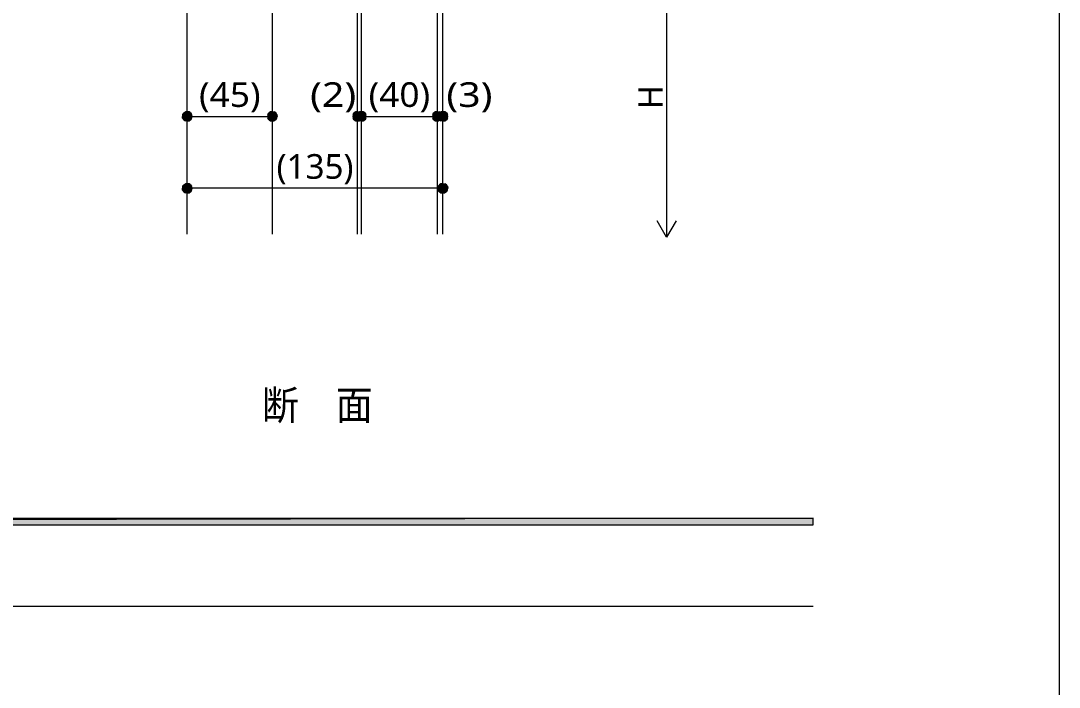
# Model space of a CAD drawing. Header units: millimetres. Extents: x 0 to 420, y 0 to 297.
# Drawn here: x 310.5 to 420.2, y 148.5 to 218.8 of the extents above; entities that cross this region are included whole.
import ezdxf
from ezdxf.enums import TextEntityAlignment as Align

# ---------------------------------------------------------------- set-up
doc = ezdxf.new("R2010")
doc.units = ezdxf.units.MM
doc.styles.add('kst32b', font='NotoSansJP-Variable.ttf')

msp = doc.modelspace()

# ---------------------------------------------------------------- hatches: boundary and pattern name
h = msp.add_hatch(color=7)
h.paths.add_polyline_path([(327.58, 208.92), (327.55, 208.72), (328.06, 208.72), (327.58, 208.92)])
h.paths.add_polyline_path([(327.55, 208.72), (328.06, 208.72), (327.58, 208.53), (327.55, 208.72)])
h.paths.add_polyline_path([(328.06, 208.72), (327.58, 208.53), (327.7, 208.36), (328.06, 208.72)])
h = msp.add_hatch(color=7)
h.paths.add_polyline_path([(328.06, 209.23), (327.87, 209.21), (328.06, 208.72), (328.06, 209.23)])
h.paths.add_polyline_path([(327.87, 209.21), (328.06, 208.72), (327.7, 209.08), (327.87, 209.21)])
h.paths.add_polyline_path([(328.06, 208.72), (327.7, 209.08), (327.58, 208.92), (328.06, 208.72)])
h = msp.add_hatch(color=7)
h.paths.add_polyline_path([(327.7, 208.36), (327.87, 208.26), (328.06, 208.72), (327.7, 208.36)])
h.paths.add_polyline_path([(327.87, 208.26), (328.06, 208.72), (328.06, 208.22), (327.87, 208.26)])
h.paths.add_polyline_path([(328.06, 208.72), (328.06, 208.22), (328.25, 208.26), (328.06, 208.72)])
for points in [[(328.25, 209.21), (328.06, 209.23), (328.06, 208.72), (328.25, 209.21)], [(336.87, 208.26), (337.06, 208.22), (337.06, 208.72), (336.87, 208.26)], [(345.86, 208.26), (346.05, 208.22), (346.05, 208.72), (345.86, 208.26)], [(346.65, 209.21), (346.46, 209.23), (346.46, 208.72), (346.65, 209.21)], [(354.27, 208.26), (354.46, 208.22), (354.46, 208.72), (354.27, 208.26)], [(355.26, 209.21), (355.05, 209.23), (355.05, 208.72), (355.26, 209.21)], [(328.25, 201.61), (328.06, 201.65), (328.06, 201.13), (328.25, 201.61)], [(354.86, 200.66), (355.05, 200.62), (355.05, 201.13), (354.86, 200.66)]]:
    msp.add_hatch(color=7).paths.add_polyline_path(points)
h = msp.add_hatch(color=7)
h.paths.add_polyline_path([(328.57, 208.72), (328.53, 208.92), (328.06, 208.72), (328.57, 208.72)])
h.paths.add_polyline_path([(328.53, 208.92), (328.06, 208.72), (328.42, 209.08), (328.53, 208.92)])
h.paths.add_polyline_path([(328.06, 208.72), (328.42, 209.08), (328.25, 209.21), (328.06, 208.72)])
h = msp.add_hatch(color=7)
h.paths.add_polyline_path([(328.25, 208.26), (328.42, 208.36), (328.06, 208.72), (328.25, 208.26)])
h.paths.add_polyline_path([(328.42, 208.36), (328.06, 208.72), (328.53, 208.53), (328.42, 208.36)])
h.paths.add_polyline_path([(328.06, 208.72), (328.53, 208.53), (328.57, 208.72), (328.06, 208.72)])
h = msp.add_hatch(color=7)
h.paths.add_polyline_path([(336.87, 209.21), (336.7, 209.08), (337.06, 208.72), (336.87, 209.21)])
h.paths.add_polyline_path([(336.7, 209.08), (337.06, 208.72), (336.59, 208.92), (336.7, 209.08)])
h.paths.add_polyline_path([(337.06, 208.72), (336.59, 208.92), (336.55, 208.72), (337.06, 208.72)])
h = msp.add_hatch(color=7)
h.paths.add_polyline_path([(336.55, 208.72), (336.59, 208.53), (337.06, 208.72), (336.55, 208.72)])
h.paths.add_polyline_path([(336.59, 208.53), (337.06, 208.72), (336.7, 208.36), (336.59, 208.53)])
h.paths.add_polyline_path([(337.06, 208.72), (336.7, 208.36), (336.87, 208.26), (337.06, 208.72)])
h = msp.add_hatch(color=7)
h.paths.add_polyline_path([(337.42, 209.08), (337.25, 209.21), (337.06, 208.72), (337.42, 209.08)])
h.paths.add_polyline_path([(337.25, 209.21), (337.06, 208.72), (337.06, 209.23), (337.25, 209.21)])
h.paths.add_polyline_path([(337.06, 208.72), (337.06, 209.23), (336.87, 209.21), (337.06, 208.72)])
h = msp.add_hatch(color=7)
h.paths.add_polyline_path([(337.52, 208.53), (337.57, 208.72), (337.06, 208.72), (337.52, 208.53)])
h.paths.add_polyline_path([(337.57, 208.72), (337.06, 208.72), (337.52, 208.92), (337.57, 208.72)])
h.paths.add_polyline_path([(337.06, 208.72), (337.52, 208.92), (337.42, 209.08), (337.06, 208.72)])
h = msp.add_hatch(color=7)
h.paths.add_polyline_path([(337.06, 208.22), (337.25, 208.26), (337.06, 208.72), (337.06, 208.22)])
h.paths.add_polyline_path([(337.25, 208.26), (337.06, 208.72), (337.42, 208.36), (337.25, 208.26)])
h.paths.add_polyline_path([(337.06, 208.72), (337.42, 208.36), (337.52, 208.53), (337.06, 208.72)])
h = msp.add_hatch(color=7)
h.paths.add_polyline_path([(345.86, 209.21), (345.69, 209.08), (346.05, 208.72), (345.86, 209.21)])
h.paths.add_polyline_path([(345.69, 209.08), (346.05, 208.72), (345.59, 208.92), (345.69, 209.08)])
h.paths.add_polyline_path([(346.05, 208.72), (345.59, 208.92), (345.55, 208.72), (346.05, 208.72)])
h = msp.add_hatch(color=7)
h.paths.add_polyline_path([(345.55, 208.72), (345.59, 208.53), (346.05, 208.72), (345.55, 208.72)])
h.paths.add_polyline_path([(345.59, 208.53), (346.05, 208.72), (345.69, 208.36), (345.59, 208.53)])
h.paths.add_polyline_path([(346.05, 208.72), (345.69, 208.36), (345.86, 208.26), (346.05, 208.72)])
h = msp.add_hatch(color=7)
h.paths.add_polyline_path([(346.41, 209.08), (346.27, 209.21), (346.05, 208.72), (346.41, 209.08)])
h.paths.add_polyline_path([(346.27, 209.21), (346.05, 208.72), (346.05, 209.23), (346.27, 209.21)])
h.paths.add_polyline_path([(346.05, 208.72), (346.05, 209.23), (345.86, 209.21), (346.05, 208.72)])
h = msp.add_hatch(color=7)
h.paths.add_polyline_path([(345.99, 208.92), (345.95, 208.72), (346.46, 208.72), (345.99, 208.92)])
h.paths.add_polyline_path([(345.95, 208.72), (346.46, 208.72), (345.99, 208.53), (345.95, 208.72)])
h.paths.add_polyline_path([(346.46, 208.72), (345.99, 208.53), (346.1, 208.36), (346.46, 208.72)])
h = msp.add_hatch(color=7)
h.paths.add_polyline_path([(346.46, 209.23), (346.27, 209.21), (346.46, 208.72), (346.46, 209.23)])
h.paths.add_polyline_path([(346.27, 209.21), (346.46, 208.72), (346.1, 209.08), (346.27, 209.21)])
h.paths.add_polyline_path([(346.46, 208.72), (346.1, 209.08), (345.99, 208.92), (346.46, 208.72)])
h = msp.add_hatch(color=7)
h.paths.add_polyline_path([(346.54, 208.53), (346.58, 208.72), (346.05, 208.72), (346.54, 208.53)])
h.paths.add_polyline_path([(346.58, 208.72), (346.05, 208.72), (346.54, 208.92), (346.58, 208.72)])
h.paths.add_polyline_path([(346.05, 208.72), (346.54, 208.92), (346.41, 209.08), (346.05, 208.72)])
h = msp.add_hatch(color=7)
h.paths.add_polyline_path([(346.05, 208.22), (346.27, 208.26), (346.05, 208.72), (346.05, 208.22)])
h.paths.add_polyline_path([(346.27, 208.26), (346.05, 208.72), (346.41, 208.36), (346.27, 208.26)])
h.paths.add_polyline_path([(346.05, 208.72), (346.41, 208.36), (346.54, 208.53), (346.05, 208.72)])
h = msp.add_hatch(color=7)
h.paths.add_polyline_path([(346.1, 208.36), (346.27, 208.26), (346.46, 208.72), (346.1, 208.36)])
h.paths.add_polyline_path([(346.27, 208.26), (346.46, 208.72), (346.46, 208.22), (346.27, 208.26)])
h.paths.add_polyline_path([(346.46, 208.72), (346.46, 208.22), (346.65, 208.26), (346.46, 208.72)])
h = msp.add_hatch(color=7)
h.paths.add_polyline_path([(346.96, 208.72), (346.94, 208.92), (346.46, 208.72), (346.96, 208.72)])
h.paths.add_polyline_path([(346.94, 208.92), (346.46, 208.72), (346.82, 209.08), (346.94, 208.92)])
h.paths.add_polyline_path([(346.46, 208.72), (346.82, 209.08), (346.65, 209.21), (346.46, 208.72)])
h = msp.add_hatch(color=7)
h.paths.add_polyline_path([(346.65, 208.26), (346.82, 208.36), (346.46, 208.72), (346.65, 208.26)])
h.paths.add_polyline_path([(346.82, 208.36), (346.46, 208.72), (346.94, 208.53), (346.82, 208.36)])
h.paths.add_polyline_path([(346.46, 208.72), (346.94, 208.53), (346.96, 208.72), (346.46, 208.72)])
h = msp.add_hatch(color=7)
h.paths.add_polyline_path([(354.27, 209.21), (354.1, 209.08), (354.46, 208.72), (354.27, 209.21)])
h.paths.add_polyline_path([(354.1, 209.08), (354.46, 208.72), (353.99, 208.92), (354.1, 209.08)])
h.paths.add_polyline_path([(354.46, 208.72), (353.99, 208.92), (353.95, 208.72), (354.46, 208.72)])
h = msp.add_hatch(color=7)
h.paths.add_polyline_path([(353.95, 208.72), (353.99, 208.53), (354.46, 208.72), (353.95, 208.72)])
h.paths.add_polyline_path([(353.99, 208.53), (354.46, 208.72), (354.1, 208.36), (353.99, 208.53)])
h.paths.add_polyline_path([(354.46, 208.72), (354.1, 208.36), (354.27, 208.26), (354.46, 208.72)])
h = msp.add_hatch(color=7)
h.paths.add_polyline_path([(354.82, 209.08), (354.65, 209.21), (354.46, 208.72), (354.82, 209.08)])
h.paths.add_polyline_path([(354.65, 209.21), (354.46, 208.72), (354.46, 209.23), (354.65, 209.21)])
h.paths.add_polyline_path([(354.46, 208.72), (354.46, 209.23), (354.27, 209.21), (354.46, 208.72)])
h = msp.add_hatch(color=7)
h.paths.add_polyline_path([(354.94, 208.53), (354.97, 208.72), (354.46, 208.72), (354.94, 208.53)])
h.paths.add_polyline_path([(354.97, 208.72), (354.46, 208.72), (354.94, 208.92), (354.97, 208.72)])
h.paths.add_polyline_path([(354.46, 208.72), (354.94, 208.92), (354.82, 209.08), (354.46, 208.72)])
h = msp.add_hatch(color=7)
h.paths.add_polyline_path([(354.46, 208.22), (354.65, 208.26), (354.46, 208.72), (354.46, 208.22)])
h.paths.add_polyline_path([(354.65, 208.26), (354.46, 208.72), (354.82, 208.36), (354.65, 208.26)])
h.paths.add_polyline_path([(354.46, 208.72), (354.82, 208.36), (354.94, 208.53), (354.46, 208.72)])
h = msp.add_hatch(color=7)
h.paths.add_polyline_path([(354.58, 208.92), (354.54, 208.72), (355.05, 208.72), (354.58, 208.92)])
h.paths.add_polyline_path([(354.54, 208.72), (355.05, 208.72), (354.58, 208.53), (354.54, 208.72)])
h.paths.add_polyline_path([(355.05, 208.72), (354.58, 208.53), (354.69, 208.36), (355.05, 208.72)])
h = msp.add_hatch(color=7)
h.paths.add_polyline_path([(355.05, 209.23), (354.86, 209.21), (355.05, 208.72), (355.05, 209.23)])
h.paths.add_polyline_path([(354.86, 209.21), (355.05, 208.72), (354.69, 209.08), (354.86, 209.21)])
h.paths.add_polyline_path([(355.05, 208.72), (354.69, 209.08), (354.58, 208.92), (355.05, 208.72)])
h = msp.add_hatch(color=7)
h.paths.add_polyline_path([(354.69, 208.36), (354.86, 208.26), (355.05, 208.72), (354.69, 208.36)])
h.paths.add_polyline_path([(354.86, 208.26), (355.05, 208.72), (355.05, 208.22), (354.86, 208.26)])
h.paths.add_polyline_path([(355.05, 208.72), (355.05, 208.22), (355.26, 208.26), (355.05, 208.72)])
h = msp.add_hatch(color=7)
h.paths.add_polyline_path([(355.58, 208.72), (355.54, 208.92), (355.05, 208.72), (355.58, 208.72)])
h.paths.add_polyline_path([(355.54, 208.92), (355.05, 208.72), (355.43, 209.08), (355.54, 208.92)])
h.paths.add_polyline_path([(355.05, 208.72), (355.43, 209.08), (355.26, 209.21), (355.05, 208.72)])
h = msp.add_hatch(color=7)
h.paths.add_polyline_path([(355.26, 208.26), (355.43, 208.36), (355.05, 208.72), (355.26, 208.26)])
h.paths.add_polyline_path([(355.43, 208.36), (355.05, 208.72), (355.54, 208.53), (355.43, 208.36)])
h.paths.add_polyline_path([(355.05, 208.72), (355.54, 208.53), (355.58, 208.72), (355.05, 208.72)])
h = msp.add_hatch(color=7)
h.paths.add_polyline_path([(327.58, 201.34), (327.55, 201.13), (328.06, 201.13), (327.58, 201.34)])
h.paths.add_polyline_path([(327.55, 201.13), (328.06, 201.13), (327.58, 200.94), (327.55, 201.13)])
h.paths.add_polyline_path([(328.06, 201.13), (327.58, 200.94), (327.7, 200.77), (328.06, 201.13)])
h = msp.add_hatch(color=7)
h.paths.add_polyline_path([(328.06, 201.65), (327.87, 201.61), (328.06, 201.13), (328.06, 201.65)])
h.paths.add_polyline_path([(327.87, 201.61), (328.06, 201.13), (327.7, 201.51), (327.87, 201.61)])
h.paths.add_polyline_path([(328.06, 201.13), (327.7, 201.51), (327.58, 201.34), (328.06, 201.13)])
h = msp.add_hatch(color=7)
h.paths.add_polyline_path([(327.7, 200.77), (327.87, 200.66), (328.06, 201.13), (327.7, 200.77)])
h.paths.add_polyline_path([(327.87, 200.66), (328.06, 201.13), (328.06, 200.62), (327.87, 200.66)])
h.paths.add_polyline_path([(328.06, 201.13), (328.06, 200.62), (328.25, 200.66), (328.06, 201.13)])
h = msp.add_hatch(color=7)
h.paths.add_polyline_path([(328.57, 201.13), (328.53, 201.34), (328.06, 201.13), (328.57, 201.13)])
h.paths.add_polyline_path([(328.53, 201.34), (328.06, 201.13), (328.42, 201.51), (328.53, 201.34)])
h.paths.add_polyline_path([(328.06, 201.13), (328.42, 201.51), (328.25, 201.61), (328.06, 201.13)])
h = msp.add_hatch(color=7)
h.paths.add_polyline_path([(328.25, 200.66), (328.42, 200.77), (328.06, 201.13), (328.25, 200.66)])
h.paths.add_polyline_path([(328.42, 200.77), (328.06, 201.13), (328.53, 200.94), (328.42, 200.77)])
h.paths.add_polyline_path([(328.06, 201.13), (328.53, 200.94), (328.57, 201.13), (328.06, 201.13)])
h = msp.add_hatch(color=7)
h.paths.add_polyline_path([(354.86, 201.61), (354.69, 201.51), (355.05, 201.13), (354.86, 201.61)])
h.paths.add_polyline_path([(354.69, 201.51), (355.05, 201.13), (354.58, 201.34), (354.69, 201.51)])
h.paths.add_polyline_path([(355.05, 201.13), (354.58, 201.34), (354.54, 201.13), (355.05, 201.13)])
h = msp.add_hatch(color=7)
h.paths.add_polyline_path([(354.54, 201.13), (354.58, 200.94), (355.05, 201.13), (354.54, 201.13)])
h.paths.add_polyline_path([(354.58, 200.94), (355.05, 201.13), (354.69, 200.77), (354.58, 200.94)])
h.paths.add_polyline_path([(355.05, 201.13), (354.69, 200.77), (354.86, 200.66), (355.05, 201.13)])
h = msp.add_hatch(color=7)
h.paths.add_polyline_path([(355.43, 201.51), (355.26, 201.61), (355.05, 201.13), (355.43, 201.51)])
h.paths.add_polyline_path([(355.26, 201.61), (355.05, 201.13), (355.05, 201.65), (355.26, 201.61)])
h.paths.add_polyline_path([(355.05, 201.13), (355.05, 201.65), (354.86, 201.61), (355.05, 201.13)])
h = msp.add_hatch(color=7)
h.paths.add_polyline_path([(355.54, 200.94), (355.58, 201.13), (355.05, 201.13), (355.54, 200.94)])
h.paths.add_polyline_path([(355.58, 201.13), (355.05, 201.13), (355.54, 201.34), (355.58, 201.13)])
h.paths.add_polyline_path([(355.05, 201.13), (355.54, 201.34), (355.43, 201.51), (355.05, 201.13)])
h = msp.add_hatch(color=7)
h.paths.add_polyline_path([(355.05, 200.62), (355.26, 200.66), (355.05, 201.13), (355.05, 200.62)])
h.paths.add_polyline_path([(355.26, 200.66), (355.05, 201.13), (355.43, 200.77), (355.26, 200.66)])
h.paths.add_polyline_path([(355.05, 201.13), (355.43, 200.77), (355.54, 200.94), (355.05, 201.13)])
h = msp.add_hatch(color=7)
h.paths.add_polyline_path([(394.17, 165.63), (394.17, 166.33), (26.18, 165.63), (394.17, 165.63)])
h.paths.add_polyline_path([(394.17, 166.33), (26.18, 165.63), (26.18, 166.33), (394.17, 166.33)])

# ---------------------------------------------------------------- linework, layer by layer
at = {"lineweight": 13}
msp.add_lwpolyline([(0.19, 0), (0.19, 296.97), (420.16, 296.97), (420.16, 0)], close=True, dxfattribs=at)
for points in [[(328.06, 196.28), (328.06, 226)], [(355.05, 196.28), (355.05, 226)], [(346.46, 196.28), (346.46, 224.6)], [(354.46, 224.6), (354.46, 196.28)], [(337.06, 196.28), (337.06, 223.6)], [(346.05, 196.28), (346.05, 223.6)], [(370.73, 223.2), (378.69, 223.2), (378.69, 195.96)], [(328.06, 208.72), (337.06, 208.72)], [(346.05, 208.72), (346.46, 208.72), (354.46, 208.72), (355.05, 208.72)], [(355.05, 201.13), (328.06, 201.13)], [(379.71, 197.7), (378.69, 195.96), (377.7, 197.7)], [(394.17, 156.99), (26.18, 156.99)]]:
    msp.add_lwpolyline(points, dxfattribs=at)
at = {"lineweight": 0}
for points in [[(327.58, 208.92), (327.55, 208.72), (328.06, 208.72)], [(327.55, 208.72), (328.06, 208.72), (327.58, 208.53)], [(328.06, 208.72), (327.7, 209.08), (327.58, 208.92)], [(328.06, 208.72), (327.58, 208.53), (327.7, 208.36)], [(327.87, 209.21), (328.06, 208.72), (327.7, 209.08)], [(327.7, 208.36), (327.87, 208.26), (328.06, 208.72)], [(328.06, 209.23), (327.87, 209.21), (328.06, 208.72)], [(327.87, 208.26), (328.06, 208.72), (328.06, 208.22)], [(328.25, 209.21), (328.06, 209.23), (328.06, 208.72)], [(328.06, 208.72), (328.42, 209.08), (328.25, 209.21)], [(328.53, 208.92), (328.06, 208.72), (328.42, 209.08)], [(328.57, 208.72), (328.53, 208.92), (328.06, 208.72)], [(328.06, 208.72), (328.06, 208.22), (328.25, 208.26)], [(328.25, 208.26), (328.42, 208.36), (328.06, 208.72)], [(328.42, 208.36), (328.06, 208.72), (328.53, 208.53)], [(328.06, 208.72), (328.53, 208.53), (328.57, 208.72)], [(337.06, 208.72), (336.59, 208.92), (336.55, 208.72)], [(336.55, 208.72), (336.59, 208.53), (337.06, 208.72)], [(336.7, 209.08), (337.06, 208.72), (336.59, 208.92)], [(336.59, 208.53), (337.06, 208.72), (336.7, 208.36)], [(336.87, 209.21), (336.7, 209.08), (337.06, 208.72)], [(337.06, 208.72), (336.7, 208.36), (336.87, 208.26)], [(337.06, 208.72), (337.06, 209.23), (336.87, 209.21)], [(336.87, 208.26), (337.06, 208.22), (337.06, 208.72)], [(337.25, 209.21), (337.06, 208.72), (337.06, 209.23)], [(337.42, 209.08), (337.25, 209.21), (337.06, 208.72)], [(337.06, 208.72), (337.52, 208.92), (337.42, 209.08)], [(337.57, 208.72), (337.06, 208.72), (337.52, 208.92)], [(337.06, 208.22), (337.25, 208.26), (337.06, 208.72)], [(337.25, 208.26), (337.06, 208.72), (337.42, 208.36)], [(337.06, 208.72), (337.42, 208.36), (337.52, 208.53)], [(337.52, 208.53), (337.57, 208.72), (337.06, 208.72)], [(346.05, 208.72), (345.59, 208.92), (345.55, 208.72)], [(345.55, 208.72), (345.59, 208.53), (346.05, 208.72)], [(345.69, 209.08), (346.05, 208.72), (345.59, 208.92)], [(345.59, 208.53), (346.05, 208.72), (345.69, 208.36)], [(345.86, 209.21), (345.69, 209.08), (346.05, 208.72)], [(346.05, 208.72), (345.69, 208.36), (345.86, 208.26)], [(346.05, 208.72), (346.05, 209.23), (345.86, 209.21)], [(345.86, 208.26), (346.05, 208.22), (346.05, 208.72)], [(345.99, 208.92), (345.95, 208.72), (346.46, 208.72)], [(345.95, 208.72), (346.46, 208.72), (345.99, 208.53)], [(346.46, 208.72), (346.1, 209.08), (345.99, 208.92)], [(346.46, 208.72), (345.99, 208.53), (346.1, 208.36)], [(346.27, 209.21), (346.05, 208.72), (346.05, 209.23)], [(346.41, 209.08), (346.27, 209.21), (346.05, 208.72)], [(346.05, 208.72), (346.54, 208.92), (346.41, 209.08)], [(346.58, 208.72), (346.05, 208.72), (346.54, 208.92)], [(346.05, 208.22), (346.27, 208.26), (346.05, 208.72)], [(346.27, 208.26), (346.05, 208.72), (346.41, 208.36)], [(346.05, 208.72), (346.41, 208.36), (346.54, 208.53)], [(346.54, 208.53), (346.58, 208.72), (346.05, 208.72)], [(346.27, 209.21), (346.46, 208.72), (346.1, 209.08)], [(346.1, 208.36), (346.27, 208.26), (346.46, 208.72)], [(346.46, 209.23), (346.27, 209.21), (346.46, 208.72)], [(346.27, 208.26), (346.46, 208.72), (346.46, 208.22)], [(346.65, 209.21), (346.46, 209.23), (346.46, 208.72)], [(346.46, 208.72), (346.82, 209.08), (346.65, 209.21)], [(346.94, 208.92), (346.46, 208.72), (346.82, 209.08)], [(346.96, 208.72), (346.94, 208.92), (346.46, 208.72)], [(346.46, 208.72), (346.46, 208.22), (346.65, 208.26)], [(346.65, 208.26), (346.82, 208.36), (346.46, 208.72)], [(346.82, 208.36), (346.46, 208.72), (346.94, 208.53)], [(346.46, 208.72), (346.94, 208.53), (346.96, 208.72)], [(354.46, 208.72), (353.99, 208.92), (353.95, 208.72)], [(353.95, 208.72), (353.99, 208.53), (354.46, 208.72)], [(354.1, 209.08), (354.46, 208.72), (353.99, 208.92)], [(353.99, 208.53), (354.46, 208.72), (354.1, 208.36)], [(354.27, 209.21), (354.1, 209.08), (354.46, 208.72)], [(354.46, 208.72), (354.1, 208.36), (354.27, 208.26)], [(354.46, 208.72), (354.46, 209.23), (354.27, 209.21)], [(354.27, 208.26), (354.46, 208.22), (354.46, 208.72)], [(354.65, 209.21), (354.46, 208.72), (354.46, 209.23)], [(354.82, 209.08), (354.65, 209.21), (354.46, 208.72)], [(354.46, 208.72), (354.94, 208.92), (354.82, 209.08)], [(354.97, 208.72), (354.46, 208.72), (354.94, 208.92)], [(354.46, 208.22), (354.65, 208.26), (354.46, 208.72)], [(354.65, 208.26), (354.46, 208.72), (354.82, 208.36)], [(354.46, 208.72), (354.82, 208.36), (354.94, 208.53)], [(354.94, 208.53), (354.97, 208.72), (354.46, 208.72)], [(354.58, 208.92), (354.54, 208.72), (355.05, 208.72)], [(354.54, 208.72), (355.05, 208.72), (354.58, 208.53)], [(355.05, 208.72), (354.69, 209.08), (354.58, 208.92)], [(355.05, 208.72), (354.58, 208.53), (354.69, 208.36)], [(354.86, 209.21), (355.05, 208.72), (354.69, 209.08)], [(354.69, 208.36), (354.86, 208.26), (355.05, 208.72)], [(355.05, 209.23), (354.86, 209.21), (355.05, 208.72)], [(354.86, 208.26), (355.05, 208.72), (355.05, 208.22)], [(355.26, 209.21), (355.05, 209.23), (355.05, 208.72)], [(355.05, 208.72), (355.43, 209.08), (355.26, 209.21)], [(355.54, 208.92), (355.05, 208.72), (355.43, 209.08)], [(355.58, 208.72), (355.54, 208.92), (355.05, 208.72)], [(355.05, 208.72), (355.05, 208.22), (355.26, 208.26)], [(355.26, 208.26), (355.43, 208.36), (355.05, 208.72)], [(355.43, 208.36), (355.05, 208.72), (355.54, 208.53)], [(355.05, 208.72), (355.54, 208.53), (355.58, 208.72)], [(327.58, 201.34), (327.55, 201.13), (328.06, 201.13)], [(327.55, 201.13), (328.06, 201.13), (327.58, 200.94)], [(328.06, 201.13), (327.7, 201.51), (327.58, 201.34)], [(328.06, 201.13), (327.58, 200.94), (327.7, 200.77)], [(327.87, 201.61), (328.06, 201.13), (327.7, 201.51)], [(327.7, 200.77), (327.87, 200.66), (328.06, 201.13)], [(328.06, 201.65), (327.87, 201.61), (328.06, 201.13)], [(327.87, 200.66), (328.06, 201.13), (328.06, 200.62)], [(328.25, 201.61), (328.06, 201.65), (328.06, 201.13)], [(328.06, 201.13), (328.42, 201.51), (328.25, 201.61)], [(328.53, 201.34), (328.06, 201.13), (328.42, 201.51)], [(328.57, 201.13), (328.53, 201.34), (328.06, 201.13)], [(328.06, 201.13), (328.06, 200.62), (328.25, 200.66)], [(328.25, 200.66), (328.42, 200.77), (328.06, 201.13)], [(328.42, 200.77), (328.06, 201.13), (328.53, 200.94)], [(328.06, 201.13), (328.53, 200.94), (328.57, 201.13)], [(355.05, 201.13), (354.58, 201.34), (354.54, 201.13)], [(354.54, 201.13), (354.58, 200.94), (355.05, 201.13)], [(354.69, 201.51), (355.05, 201.13), (354.58, 201.34)], [(354.58, 200.94), (355.05, 201.13), (354.69, 200.77)], [(354.86, 201.61), (354.69, 201.51), (355.05, 201.13)], [(355.05, 201.13), (354.69, 200.77), (354.86, 200.66)], [(355.05, 201.13), (355.05, 201.65), (354.86, 201.61)], [(354.86, 200.66), (355.05, 200.62), (355.05, 201.13)], [(355.26, 201.61), (355.05, 201.13), (355.05, 201.65)], [(355.43, 201.51), (355.26, 201.61), (355.05, 201.13)], [(355.05, 201.13), (355.54, 201.34), (355.43, 201.51)], [(355.58, 201.13), (355.05, 201.13), (355.54, 201.34)], [(355.05, 200.62), (355.26, 200.66), (355.05, 201.13)], [(355.26, 200.66), (355.05, 201.13), (355.43, 200.77)], [(355.05, 201.13), (355.43, 200.77), (355.54, 200.94)], [(355.54, 200.94), (355.58, 201.13), (355.05, 201.13)], [(394.17, 165.63), (394.17, 166.33), (26.18, 165.63)], [(394.17, 166.33), (26.18, 165.63), (26.18, 166.33)]]:
    msp.add_lwpolyline(points, close=True, dxfattribs=at)

# ---------------------------------------------------------------- texts
at = {"style": 'kst32b'}
for s, height, p, p2 in [('(45)', 2.599, (329.31, 209.72), (335.81, 209.72)), ('(2)', 2.599, (341.04, 209.72), (345.91, 209.72)), ('(40)', 2.599, (347.22, 209.72), (353.72, 209.72)), ('(3)', 2.599, (355.43, 209.72), (360.3, 209.72)), ('(135)', 2.599, (337.5, 202.14), (345.62, 202.14)), ('断\u3000面', 3.119, (335.96, 176.7), (347.65, 176.7))]:
    msp.add_text(s, height=height, dxfattribs=at).set_placement(p, p2, align=Align.FIT)
msp.add_text('H', height=2.6, rotation=90, dxfattribs=at).set_placement((378.29, 209.49))

doc.saveas('drawing.dxf')
